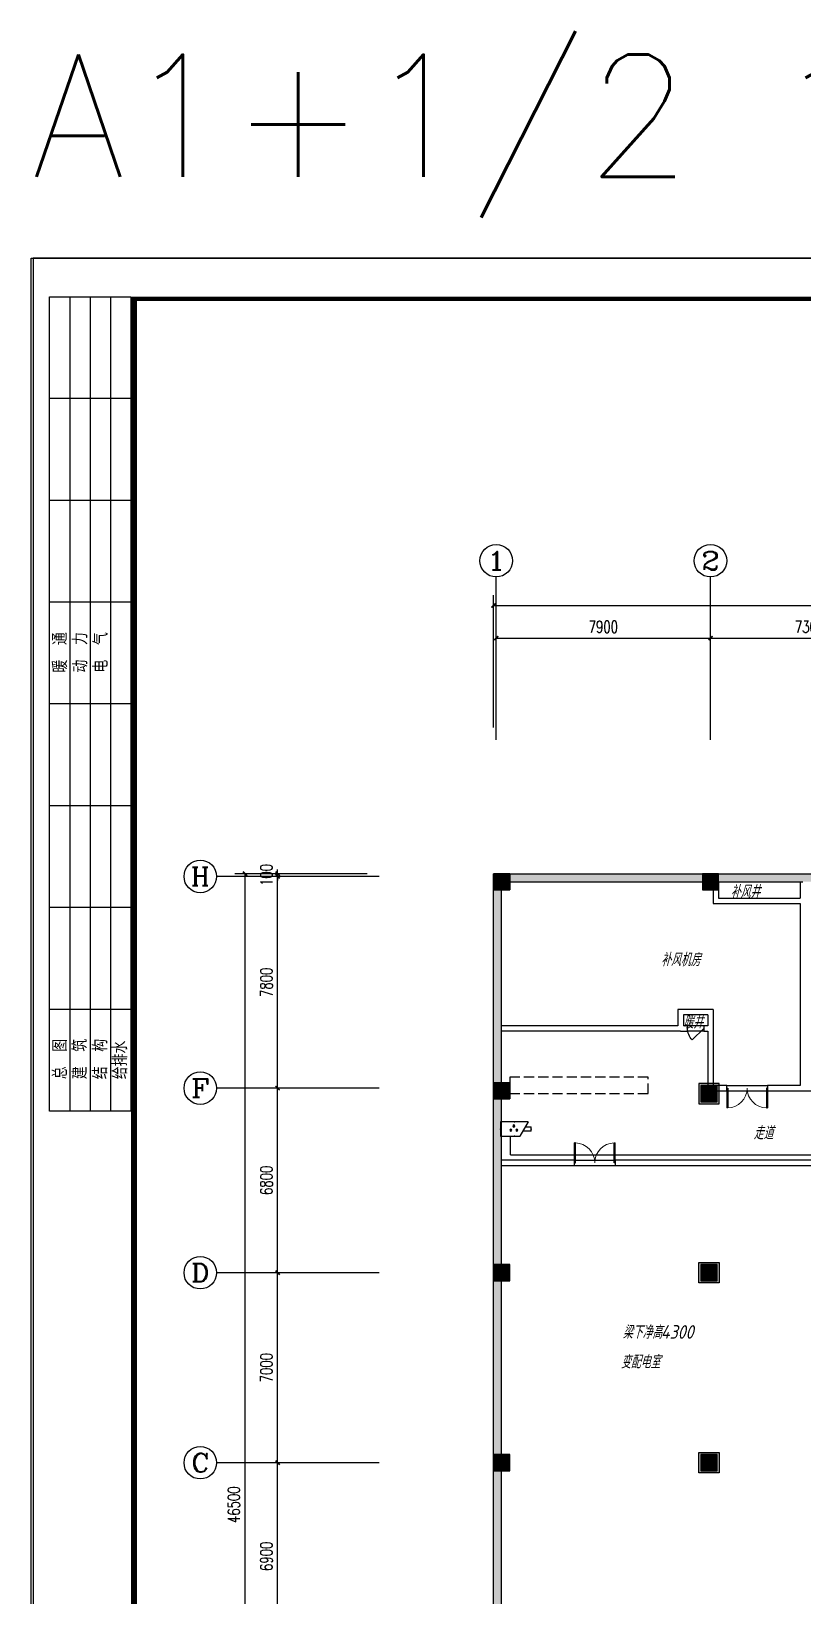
# Model space of a CAD drawing. Extents: x 1398449 to 2142961, y 256969 to 1032940.
# Drawn here: x 1498714 to 1527151, y 975307 to 1032940 of the extents above; entities that cross this region are included whole.
import ezdxf
from ezdxf.enums import TextEntityAlignment as Align

# ---------------------------------------------------------------- set-up
doc = ezdxf.new("R2010")
doc.units = 0
doc.header["$LTSCALE"] = 1500
doc.header["$PDSIZE"] = 50
doc.linetypes.add('DASH', pattern=[0.35, 0.25, -0.1])
for name, color, linetype in [('1-建筑底图', 8, 'Continuous'), ('AXIS_TEXT', 7, 'Continuous'), ('BTTK', 7, 'Continuous'), ('EQUIP-安防', 3, 'Continuous'), ('PUB_TITLE', 4, 'Continuous'), ('WIRE-综合布线', 5, 'Continuous'), ('主楼地下（一期）参照$0$PUB_TITLE', 7, 'Continuous')]:
    doc.layers.add(name, color=color, linetype=linetype)
doc.layers.add('yichutu', color=7, linetype='Continuous', true_color=0xffffff, plot=False)
doc.styles.add('_TCH_AXIS', font='COMPLEX', dxfattribs={"bigfont": 'GBCBIG'})
doc.styles.add('_TCH_DIM_T3', font='SIMPLEX', dxfattribs={"width": 0.705882, "bigfont": 'GBCBIG'})
doc.styles.add('_TEL_DIM', font='SIMPLEX', dxfattribs={"width": 0.8, "height": 3.5, "bigfont": 'HZTXT'})
doc.styles.add('COMPLEX', font='COMPLEX')
doc.styles.add('HZ(TK)', font='geniso.shx', dxfattribs={"width": 0.9, "bigfont": 'hztxt.shx'})
doc.styles.get("Standard").update_dxf_attribs({"font": 'gbeitc.shx', "bigfont": 'gbcbig.shx'})
doc.dimstyles.new('_TCH_ARCH&&150', dxfattribs={"dimtxt": 446.25, "dimasz": 150, "dimexe": 375, "dimexo": 450, "dimgap": 189.375, "dimtad": 1, "dimdec": 0, "dimzin": 0, "dimdsep": 46, "dimtxsty": '_TCH_DIM_T3', "dimblk": 'ARCHTICK', "dimcen": 0.09, "dimclrt": 7, "dimazin": 2, "dimtfac": 1, "dimtdec": 0, "dimtix": 1, "dimtmove": 2, "dimatfit": 3, "dimfxl": 1, "dimtolj": 1, "dimtzin": 0, "dimarcsym": 0})

# ---------------------------------------------------------------- blocks, each defined once
blk = doc.blocks.new('_ArchTick')
at = {"color": 0, "linetype": 'ByBlock', "const_width": 0.4}
blk.add_lwpolyline([(-0.5, -0.5), (0.5, 0.5)], dxfattribs=at)
blk = doc.blocks.new('*D223')
at = {"layer": '1-建筑底图', "color": 0, "lineweight": -2, "transparency": 16777216}
for p, q in [((100, 41881), (100, 45556)), ((8000, 41881), (8000, 45556)), ((100, 45181), (8000, 45181))]:
    blk.add_line(p, q, dxfattribs=at)
at = {"layer": 'Defpoints', "color": 0}
for p in [(8000, 45181), (100, 41431), (8000, 41431)]:
    blk.add_point(p, dxfattribs=at)
at = {"layer": '1-建筑底图', "color": 0, "lineweight": -2, "transparency": 16777216, "xscale": 150, "yscale": 150, "zscale": 150, "rotation": 180}
blk.add_blockref('_ArchTick', (100, 45181), dxfattribs=at)
at = {"layer": '1-建筑底图', "color": 0, "lineweight": -2, "transparency": 16777216, "xscale": 150, "yscale": 150, "zscale": 150}
blk.add_blockref('_ArchTick', (8000, 45181), dxfattribs=at)
at = {"layer": '1-建筑底图', "color": 7, "transparency": 16777216, "insert": (4050, 45593), "char_height": 446.2, "attachment_point": 5, "style": '_TCH_DIM_T3'}
blk.add_mtext('\\A1;7900', dxfattribs=at)
blk = doc.blocks.new('*D224')
at = {"layer": '1-建筑底图', "color": 0, "lineweight": -2, "transparency": 16777216}
for p, q in [((8000, 41881), (8000, 45556)), ((15300, 41881), (15300, 45556)), ((8000, 45181), (15300, 45181))]:
    blk.add_line(p, q, dxfattribs=at)
at = {"layer": 'Defpoints', "color": 0}
for p in [(15300, 45181), (8000, 41431), (15300, 41431)]:
    blk.add_point(p, dxfattribs=at)
at = {"layer": '1-建筑底图', "color": 0, "lineweight": -2, "transparency": 16777216, "xscale": 150, "yscale": 150, "zscale": 150, "rotation": 180}
blk.add_blockref('_ArchTick', (8000, 45181), dxfattribs=at)
at = {"layer": '1-建筑底图', "color": 0, "lineweight": -2, "transparency": 16777216, "xscale": 150, "yscale": 150, "zscale": 150}
blk.add_blockref('_ArchTick', (15300, 45181), dxfattribs=at)
at = {"layer": '1-建筑底图', "color": 7, "transparency": 16777216, "insert": (11650, 45593), "char_height": 446.2, "attachment_point": 5, "style": '_TCH_DIM_T3'}
blk.add_mtext('\\A1;7300', dxfattribs=at)
blk = doc.blocks.new('*D256')
at = {"layer": '1-建筑底图', "color": 0, "lineweight": -2, "transparency": 16777216}
for p, q in [((-4657, 14800), (-8332, 14800)), ((-7957, 7900), (-7957, 14800)), ((-4657, 7900), (-8332, 7900))]:
    blk.add_line(p, q, dxfattribs=at)
at = {"layer": 'Defpoints', "color": 0}
for p in [(-7957, 14800), (-4207, 14800), (-4207, 7900)]:
    blk.add_point(p, dxfattribs=at)
at = {"layer": '1-建筑底图', "color": 0, "lineweight": -2, "transparency": 16777216, "xscale": 150, "yscale": 150, "zscale": 150}
for p, rotation in [((-7957, 14800), 90), ((-7957, 7900), 270)]:
    blk.add_blockref('_ArchTick', p, dxfattribs=dict(at, rotation=rotation))
at = {"layer": '1-建筑底图', "color": 7, "transparency": 16777216, "insert": (-8370, 11350), "char_height": 446.2, "attachment_point": 5, "rotation": 90, "style": '_TCH_DIM_T3'}
blk.add_mtext('\\A1;6900', dxfattribs=at)
blk = doc.blocks.new('*D257')
at = {"layer": '1-建筑底图', "color": 0, "lineweight": -2, "transparency": 16777216}
for p, q in [((-4657, 21800), (-8332, 21800)), ((-7957, 14800), (-7957, 21800)), ((-4657, 14800), (-8332, 14800))]:
    blk.add_line(p, q, dxfattribs=at)
at = {"layer": 'Defpoints', "color": 0}
for p in [(-7957, 21800), (-4207, 21800), (-4207, 14800)]:
    blk.add_point(p, dxfattribs=at)
at = {"layer": '1-建筑底图', "color": 0, "lineweight": -2, "transparency": 16777216, "xscale": 150, "yscale": 150, "zscale": 150}
for p, rotation in [((-7957, 21800), 90), ((-7957, 14800), 270)]:
    blk.add_blockref('_ArchTick', p, dxfattribs=dict(at, rotation=rotation))
at = {"layer": '1-建筑底图', "color": 7, "transparency": 16777216, "insert": (-8370, 18300), "char_height": 446.2, "attachment_point": 5, "rotation": 90, "style": '_TCH_DIM_T3'}
blk.add_mtext('\\A1;7000', dxfattribs=at)
blk = doc.blocks.new('*D258')
at = {"layer": '1-建筑底图', "color": 0, "lineweight": -2, "transparency": 16777216}
for p, q in [((-4657, 28600), (-8332, 28600)), ((-7957, 21800), (-7957, 28600)), ((-4657, 21800), (-8332, 21800))]:
    blk.add_line(p, q, dxfattribs=at)
at = {"layer": 'Defpoints', "color": 0}
for p in [(-7957, 28600), (-4207, 28600), (-4207, 21800)]:
    blk.add_point(p, dxfattribs=at)
at = {"layer": '1-建筑底图', "color": 0, "lineweight": -2, "transparency": 16777216, "xscale": 150, "yscale": 150, "zscale": 150}
for p, rotation in [((-7957, 28600), 90), ((-7957, 21800), 270)]:
    blk.add_blockref('_ArchTick', p, dxfattribs=dict(at, rotation=rotation))
at = {"layer": '1-建筑底图', "color": 7, "transparency": 16777216, "insert": (-8370, 25200), "char_height": 446.2, "attachment_point": 5, "rotation": 90, "style": '_TCH_DIM_T3'}
blk.add_mtext('\\A1;6800', dxfattribs=at)
blk = doc.blocks.new('*D259')
at = {"layer": '1-建筑底图', "color": 0, "lineweight": -2, "transparency": 16777216}
for p, q in [((-4657, 36400), (-8332, 36400)), ((-7957, 28600), (-7957, 36400)), ((-4657, 28600), (-8332, 28600))]:
    blk.add_line(p, q, dxfattribs=at)
at = {"layer": 'Defpoints', "color": 0}
for p in [(-7957, 36400), (-4207, 36400), (-4207, 28600)]:
    blk.add_point(p, dxfattribs=at)
at = {"layer": '1-建筑底图', "color": 0, "lineweight": -2, "transparency": 16777216, "xscale": 150, "yscale": 150, "zscale": 150}
for p, rotation in [((-7957, 36400), 90), ((-7957, 28600), 270)]:
    blk.add_blockref('_ArchTick', p, dxfattribs=dict(at, rotation=rotation))
at = {"layer": '1-建筑底图', "color": 7, "transparency": 16777216, "insert": (-8370, 32500), "char_height": 446.2, "attachment_point": 5, "rotation": 90, "style": '_TCH_DIM_T3'}
blk.add_mtext('\\A1;7800', dxfattribs=at)
blk = doc.blocks.new('*D260')
at = {"layer": '1-建筑底图', "color": 0, "lineweight": -2, "transparency": 16777216}
for p, q in [((-4657, 36500), (-8332, 36500)), ((-4657, 36400), (-8332, 36400)), ((-7957, 36500), (-7957, 36650)), ((-7957, 36400), (-7957, 36500)), ((-7957, 36400), (-7957, 36250))]:
    blk.add_line(p, q, dxfattribs=at)
at = {"layer": 'Defpoints', "color": 0}
for p in [(-7957, 36500), (-4207, 36500), (-4207, 36400)]:
    blk.add_point(p, dxfattribs=at)
at = {"layer": '1-建筑底图', "color": 0, "lineweight": -2, "transparency": 16777216, "xscale": 150, "yscale": 150, "zscale": 150}
for p, rotation in [((-7957, 36500), 270), ((-7957, 36400), 90)]:
    blk.add_blockref('_ArchTick', p, dxfattribs=dict(at, rotation=rotation))
at = {"layer": '1-建筑底图', "color": 7, "transparency": 16777216, "insert": (-8370, 36450), "char_height": 446.2, "attachment_point": 5, "rotation": 90, "style": '_TCH_DIM_T3'}
blk.add_mtext('\\A1;100', dxfattribs=at)
blk = doc.blocks.new('*D261')
at = {"layer": '1-建筑底图', "color": 0, "lineweight": -2, "transparency": 16777216}
for p, q in [((-4657, 36500), (-9532, 36500)), ((-9157, -10000), (-9157, 36500)), ((-4657, -10000), (-9532, -10000))]:
    blk.add_line(p, q, dxfattribs=at)
at = {"layer": 'Defpoints', "color": 0}
for p in [(-9157, 36500), (-4207, 36500), (-4207, -10000)]:
    blk.add_point(p, dxfattribs=at)
at = {"layer": '1-建筑底图', "color": 0, "lineweight": -2, "transparency": 16777216, "xscale": 150, "yscale": 150, "zscale": 150}
for p, rotation in [((-9157, 36500), 90), ((-9157, -10000), 270)]:
    blk.add_blockref('_ArchTick', p, dxfattribs=dict(at, rotation=rotation))
at = {"layer": '1-建筑底图', "color": 7, "transparency": 16777216, "insert": (-9570, 13250), "char_height": 446.2, "attachment_point": 5, "rotation": 90, "style": '_TCH_DIM_T3'}
blk.add_mtext('\\A1;46500', dxfattribs=at)
blk = doc.blocks.new('*D262')
at = {"layer": '1-建筑底图', "color": 0, "lineweight": -2, "transparency": 16777216}
for p, q in [((0, 41881), (0, 46756)), ((139000, 41881), (139000, 46756)), ((0, 46381), (139000, 46381))]:
    blk.add_line(p, q, dxfattribs=at)
at = {"layer": 'Defpoints', "color": 0}
for p in [(139000, 46381), (0, 41431), (139000, 41431)]:
    blk.add_point(p, dxfattribs=at)
at = {"layer": '1-建筑底图', "color": 0, "lineweight": -2, "transparency": 16777216, "xscale": 150, "yscale": 150, "zscale": 150, "rotation": 180}
blk.add_blockref('_ArchTick', (0, 46381), dxfattribs=at)
at = {"layer": '1-建筑底图', "color": 0, "lineweight": -2, "transparency": 16777216, "xscale": 150, "yscale": 150, "zscale": 150}
blk.add_blockref('_ArchTick', (139000, 46381), dxfattribs=at)
at = {"layer": '1-建筑底图', "color": 7, "transparency": 16777216, "insert": (69500, 46793), "char_height": 446.2, "attachment_point": 5, "style": '_TCH_DIM_T3'}
blk.add_mtext('\\A1;139000', dxfattribs=at)
blk = doc.blocks.new('$DorLib2D$00000002')
for p, q in [((-0.5, 0), (-0.5, 0.4875)), ((-0.475, 0.4875), (-0.5, 0.4875)), ((-0.475, 0), (-0.475, 0.4875)), ((0.475, 0), (0.475, 0.4875)), ((0.475, 0.4875), (0.5, 0.4875)), ((0.5, 0), (0.5, 0.4875)), ((-0.5, 0), (-0.475, 0)), ((0.5, 0), (0.475, 0))]:
    blk.add_line(p, q)
at = {"lineweight": 13}
for centre, start, end in [((-0.4875, 0), 0, 88.53072), ((0.4875, 0), 91.46928, 180)]:
    blk.add_arc(centre, 0.4875, start, end, dxfattribs=at)
blk = doc.blocks.new('$DorLib2D$00000114')
at = {"color": 0}
blk.add_line((0.5, 0), (-0.207, 0.707), dxfattribs=at)
blk.add_arc((0.5, 0), 1, 135, 180, dxfattribs=at)
blk = doc.blocks.new('_AXISO')
blk.add_circle((0, 0), 0.5)
at = {"layer": 'AXIS_TEXT', "style": 'COMPLEX', "width": 1.041667}
blk.add_attdef('A', text='', height=0.56, dxfattribs=at).set_placement((-0.25, -0.28), (0.25, -0.28), align=Align.FIT)
blk = doc.blocks.new('vhtemplate_2020年新竖式图框_A1_1_2', base_point=(-420.5, 0))
at = {"layer": 'PUB_TITLE'}
for p, q in [((-416, 384.5), (-416, 584.5)), ((-416, 584.5), (-396, 584.5)), ((-411, 584.5), (-411, 384.5)), ((-406, 584.5), (-406, 384.5)), ((-401, 584.5), (-401, 384.5)), ((-396, 584.5), (-396, 384.5)), ((-396, 559.5), (-416, 559.5)), ((-396, 534.5), (-416, 534.5)), ((-396, 509.5), (-416, 509.5)), ((-396, 484.5), (-416, 484.5)), ((-396, 459.5), (-416, 459.5)), ((-396, 434.5), (-416, 434.5)), ((-396, 409.5), (-416, 409.5)), ((-396, 384.5), (-416, 384.5))]:
    blk.add_line(p, q, dxfattribs=at)
at = {"layer": 'PUB_TITLE', "color": 7}
blk.add_lwpolyline([(-420.5, 594), (841, 594), (841, 0), (-420.5, 0)], close=True, dxfattribs=at)
at = {"layer": 'PUB_TITLE', "const_width": 1}
blk.add_lwpolyline([(-395.5, 10), (831, 10), (831, 584), (-395.5, 584)], close=True, dxfattribs=at)
at = {"layer": 'BTTK', "color": 4, "style": 'HZ(TK)', "width": 0.9}
for tag, p in [('合作单位', (796, 511.5)), ('建设单位', (796, 209.5)), ('工程名称', (796, 176.5)), ('子项名称', (806, 160)), ('图纸名称', (796, 141))]:
    blk.add_attdef(tag, text='', height=3.5, dxfattribs=at).set_placement(p, align=Align.MIDDLE_CENTER)
for tag, p in [('注册证书号', (808.5, 309.01)), ('注册印章号', (808.5, 301.01)), ('设计号', (806, 193)), ('图别', (789.75, 34)), ('图号', (822.25, 34)), ('版本号', (789.75, 26)), ('日期', (822.25, 26))]:
    blk.add_attdef(tag, text='', height=3.5, dxfattribs=at).set_placement(p, align=Align.MIDDLE)
at = {"layer": 'PUB_TITLE', "style": 'HZ(TK)', "width": 0.9}
for s, p in [('暖  通', (-411.68, 492.22)), ('动  力', (-406.68, 492.22)), ('电  气', (-401.68, 492.22)), ('总  图', (-411.68, 392.34)), ('建  筑', (-406.8, 392.34)), ('结  构', (-401.8, 392.34)), ('给排水', (-396.93, 392.34))]:
    blk.add_text(s, height=3.5, rotation=90, dxfattribs=at).set_placement(p)
blk = doc.blocks.new('yct-1261-594-189225-89100-150-1004.0')
at = {"layer": 'yichutu', "color": 7, "true_color": 0xffffff}
blk.add_lwpolyline([(0, 0), (0, 89100), (189225, 89100), (189225, 0)], close=True, dxfattribs=at)
at = {"layer": 'yichutu', "color": 7, "true_color": 0xffffff, "style": '_TEL_DIM'}
blk.add_text('A1+1/2 1:150', height=4500, dxfattribs=at).set_placement((0, 92100))
blk = doc.blocks.new('$equip$00002965')
for p, q in [((-0.75, -0.1), (-0.75, 0.1)), ((-0.75, 0.1), (-0.457, 0.1)), ((-0.6, 0.35), (0.75, 0.35)), ((-0.6, 0.35), (-0.2, -0.35)), ((0.75, 0.35), (0.75, -0.35)), ((-0.75, -0.1), (-0.343, -0.1)), ((0.75, -0.35), (-0.2, -0.35))]:
    blk.add_line(p, q)
at = {"const_width": 0.04}
blk.add_lwpolyline([(-0.75, 0.1), (-0.75, -0.1), (-0.343, -0.1), (-0.2, -0.35), (0.75, -0.35), (0.75, 0.35), (-0.6, 0.35), (-0.457, 0.1), (-0.75, 0.1), (-0.75, -0.1)], dxfattribs=at)
for centre in [(0.1, 0.15), (-0.05, -0.05), (0.25, -0.05)]:
    blk.add_circle(centre, 0.05)
for p in [(-0.75, 0), (0.075, 0.35), (0.075, -0.35), (0.75, 0)]:
    blk.add_point(p)
for points in [[(0.057, 0.175), (0.143, 0.175), (0.05, 0.15), (0.15, 0.15)], [(0.057, 0.125), (0.143, 0.125), (0.05, 0.15), (0.15, 0.15)], [(0.075, 0.193), (0.125, 0.193), (0.057, 0.175), (0.143, 0.175)], [(0.075, 0.107), (0.125, 0.107), (0.057, 0.125), (0.143, 0.125)], [(0.1, 0.2), (0.1, 0.2), (0.075, 0.193), (0.125, 0.193)], [(0.1, 0.1), (0.1, 0.1), (0.075, 0.107), (0.125, 0.107)], [(-0.093, -0.025), (-0.007, -0.025), (-0.1, -0.05), (0, -0.05)], [(-0.093, -0.075), (-0.007, -0.075), (-0.1, -0.05), (0, -0.05)], [(-0.075, -0.007), (-0.025, -0.007), (-0.093, -0.025), (-0.007, -0.025)], [(-0.075, -0.093), (-0.025, -0.093), (-0.093, -0.075), (-0.007, -0.075)], [(-0.05, 0), (-0.05, 0), (-0.075, -0.007), (-0.025, -0.007)], [(-0.05, -0.1), (-0.05, -0.1), (-0.075, -0.093), (-0.025, -0.093)], [(0.207, -0.025), (0.293, -0.025), (0.2, -0.05), (0.3, -0.05)], [(0.207, -0.075), (0.293, -0.075), (0.2, -0.05), (0.3, -0.05)], [(0.225, -0.007), (0.275, -0.007), (0.207, -0.025), (0.293, -0.025)], [(0.225, -0.093), (0.275, -0.093), (0.207, -0.075), (0.293, -0.075)], [(0.25, 0), (0.25, 0), (0.225, -0.007), (0.275, -0.007)], [(0.25, -0.1), (0.25, -0.1), (0.225, -0.093), (0.275, -0.093)]]:
    blk.add_solid(points)
at = {"color": 7, "style": '_TEL_DIM', "flags": 1}
for tag in ['A', 'REMARK']:
    blk.add_attdef(tag, text='', height=0.00002, dxfattribs=at).set_placement((0, 0), align=Align.MIDDLE_CENTER)
blk = doc.blocks.new('1-地下一层建筑底图')
at = {"layer": '1-建筑底图'}
h = blk.add_hatch(color=256, dxfattribs=at)
h.dxf.hatch_style = 1
h.paths.add_polyline_path([(0, 35900), (600, 35900), (600, 36500), (0, 36500)])
h = blk.add_hatch(color=256, dxfattribs=at)
h.dxf.hatch_style = 1
h.paths.add_polyline_path([(0, 36500), (600, 36500), (600, 35900), (0, 35900)])
for points in [[(0, 36500), (300, 36200), (8200, 36200), (8200, 36500)], [(0, 30800), (300, 30800), (300, 36200), (0, 36500)], [(8200, 36500), (8200, 36200), (11400, 36200), (11400, 36500)], [(11400, 36500), (11400, 36200), (13600, 36200), (13600, 36500)], [(0, 25850), (300, 25850), (300, 30800), (0, 30800)], [(0, 7900), (300, 7900), (300, 25850), (0, 25850)]]:
    blk.add_hatch(color=256, dxfattribs=at).paths.add_polyline_path(points)
h = blk.add_hatch(color=256, dxfattribs=at)
h.dxf.hatch_style = 1
h.paths.add_polyline_path([(7700, 35900), (8300, 35900), (8300, 36500), (7700, 36500)])
h = blk.add_hatch(color=256, dxfattribs=at)
h.dxf.hatch_style = 1
h.paths.add_polyline_path([(7700, 35900), (8300, 35900), (8300, 36500), (7700, 36500)])
h = blk.add_hatch(color=256, dxfattribs=at)
h.dxf.hatch_style = 1
h.paths.add_polyline_path([(0, 28200), (600, 28200), (600, 28800), (0, 28800)])
h = blk.add_hatch(color=256, dxfattribs=at)
h.dxf.hatch_style = 1
h.paths.add_polyline_path([(600, 28200), (0, 28200), (0, 28800), (600, 28800)])
h = blk.add_hatch(color=256, dxfattribs=at)
h.dxf.hatch_style = 1
h.paths.add_polyline_path([(7575, 28025), (8325, 28025), (8325, 28775), (7575, 28775)])
h = blk.add_hatch(color=256, dxfattribs=at)
h.dxf.hatch_style = 1
h.paths.add_polyline_path([(7650, 28100), (8250, 28100), (8250, 28700), (7650, 28700)])
h = blk.add_hatch(color=256, dxfattribs=at)
h.dxf.hatch_style = 1
h.paths.add_polyline_path([(0, 21500), (600, 21500), (600, 22100), (0, 22100)])
h = blk.add_hatch(color=256, dxfattribs=at)
h.dxf.hatch_style = 1
h.paths.add_polyline_path([(0, 21500), (600, 21500), (600, 22100), (0, 22100)])
h = blk.add_hatch(color=256, dxfattribs=at)
h.dxf.hatch_style = 1
h.paths.add_polyline_path([(7575, 22175), (8325, 22175), (8325, 21425), (7575, 21425)])
h = blk.add_hatch(color=256, dxfattribs=at)
h.dxf.hatch_style = 1
h.paths.add_polyline_path([(7650, 21500), (8250, 21500), (8250, 22100), (7650, 22100)])
h = blk.add_hatch(color=256, dxfattribs=at)
h.dxf.hatch_style = 1
h.paths.add_polyline_path([(0, 14500), (600, 14500), (600, 15100), (0, 15100)])
h = blk.add_hatch(color=256, dxfattribs=at)
h.dxf.hatch_style = 1
h.paths.add_polyline_path([(0, 14500), (600, 14500), (600, 15100), (0, 15100)])
h = blk.add_hatch(color=256, dxfattribs=at)
h.dxf.hatch_style = 1
h.paths.add_polyline_path([(7575, 15175), (8325, 15175), (8325, 14425), (7575, 14425)])
h = blk.add_hatch(color=256, dxfattribs=at)
h.dxf.hatch_style = 1
h.paths.add_polyline_path([(7650, 14500), (8250, 14500), (8250, 15100), (7650, 15100)])
for p, q in [((100, 41430.7), (100, 47430.7)), ((8000, 41430.7), (8000, 47430.7)), ((-4207.1, 36400), (-10207.1, 36400)), ((0, 36500), (8200, 36500)), ((0, 30800), (0, 36500)), ((8200, 36500), (11400, 36500)), ((11400, 36500), (13600, 36500)), ((300, 36200), (8200, 36200)), ((300, 30800), (300, 36200)), ((8100, 36200), (8100, 35400)), ((8200, 36200), (11400, 36200)), ((8300, 36200), (8300, 35600)), ((11300, 36200), (11300, 35600)), ((8100, 35400), (11300, 35400)), ((8300, 35600), (11300, 35600)), ((11300, 35400), (11300, 34300)), ((11300, 34300), (11300, 28700)), ((6800, 31500), (6800, 30900)), ((8100, 31500), (6800, 31500)), ((7000, 31300), (7000, 30900)), ((7900, 31300), (7000, 31300)), ((7900, 31300), (7900, 30900)), ((8100, 31500), (8100, 30800)), ((0, 25850), (0, 30800)), ((6800, 30900), (300, 30900)), ((300, 25850), (300, 30800)), ((6900, 30700), (300, 30700)), ((6900, 30700), (7150, 30700)), ((7150, 30900), (7000, 30900)), ((7150, 30700), (7150, 30900)), ((7750, 30900), (7150, 30900)), ((7750, 30700), (7150, 30700)), ((7900, 30900), (7750, 30900)), ((7750, 30900), (7750, 30700)), ((7750, 30700), (7900, 30700)), ((7900, 30700), (7900, 28500)), ((8100, 30800), (8100, 28700)), ((-4207.1, 28600), (-10207.1, 28600)), ((7900, 28500), (8600, 28500)), ((8600, 28700), (8100, 28700)), ((8600, 28700), (10100, 28700)), ((8600, 28500), (8600, 28700)), ((8600, 28500), (10100, 28500)), ((11300, 28700), (10100, 28700)), ((10100, 28700), (10100, 28500)), ((10100, 28500), (11400, 28500)), ((11400, 28500), (12700, 28500)), ((2983.7, 25950), (300, 25950)), ((2983.7, 25950), (4483.7, 25950)), ((2983.7, 25750), (2983.7, 25950)), ((15650, 25950), (4483.7, 25950)), ((4483.7, 25950), (4483.7, 25750)), ((0, 7900), (0, 25850)), ((300, 7900), (300, 25850)), ((300, 25750), (2983.7, 25750)), ((2983.7, 25750), (4483.7, 25750)), ((4483.7, 25750), (15450, 25750)), ((-4207.1, 21800), (-10207.1, 21800)), ((-4207.1, 14800), (-10207.1, 14800)), ((81, 14781), (119, 14819)), ((81, 14819), (119, 14781))]:
    blk.add_line(p, q, dxfattribs=at)
for points in [[(0, 35900), (600, 35900), (600, 36500), (0, 36500)], [(0, 36500), (600, 36500), (600, 35900), (0, 35900)], [(7700, 35900), (8300, 35900), (8300, 36500), (7700, 36500)], [(7700, 35900), (8300, 35900), (8300, 36500), (7700, 36500)], [(0, 28200), (600, 28200), (600, 28800), (0, 28800)], [(600, 28200), (0, 28200), (0, 28800), (600, 28800)], [(7575, 28025), (8325, 28025), (8325, 28775), (7575, 28775)], [(7650, 28100), (8250, 28100), (8250, 28700), (7650, 28700)], [(0, 21500), (600, 21500), (600, 22100), (0, 22100)], [(0, 21500), (600, 21500), (600, 22100), (0, 22100)], [(7575, 22175), (8325, 22175), (8325, 21425), (7575, 21425)], [(7650, 21500), (8250, 21500), (8250, 22100), (7650, 22100)], [(0, 14500), (600, 14500), (600, 15100), (0, 15100)], [(0, 14500), (600, 14500), (600, 15100), (0, 15100)], [(7575, 15175), (8325, 15175), (8325, 14425), (7575, 14425)], [(7650, 14500), (8250, 14500), (8250, 15100), (7650, 15100)], [(81, 14781), (119, 14781), (119, 14819), (81, 14819)]]:
    blk.add_lwpolyline(points, close=True, dxfattribs=at)
at = {"layer": '1-建筑底图', "linetype": 'DASH'}
blk.add_lwpolyline([(600, 28400), (5700, 28400), (5700, 29000), (600, 29000)], close=True, dxfattribs=at)
at = {"layer": '1-建筑底图'}
ref = blk.add_blockref('_AXISO', (100, 48030.7), dxfattribs=dict(at, xscale=1200, yscale=1200, zscale=1200))
ref.add_attrib('A', '1', dxfattribs={"layer": 'AXIS_TEXT', "height": 678.8, "style": '_TCH_AXIS', "width": 2.333333}).set_placement((-239.4, 47691.3), (439.4, 47691.3), align=Align.FIT)
ref = blk.add_blockref('_AXISO', (8000, 48030.7), dxfattribs=dict(at, xscale=1200, yscale=1200, zscale=1200))
ref.add_attrib('A', '2', dxfattribs={"layer": 'AXIS_TEXT', "height": 678.8, "style": '_TCH_AXIS', "width": 1.5}).set_placement((7660.6, 47691.3), (8339.4, 47691.3), align=Align.FIT)
ref = blk.add_blockref('_AXISO', (-10807.1, 36400), dxfattribs=dict(at, xscale=1200, yscale=1200, zscale=1200))
ref.add_attrib('A', 'H', dxfattribs={"layer": 'AXIS_TEXT', "height": 678.8, "style": '_TCH_AXIS', "width": 1.05}).set_placement((-11146.5, 36060.6), (-10467.7, 36060.6), align=Align.FIT)
for name, p, xscale, yscale, zscale, rotation in [('$DorLib2D$00000114', (7450, 30800), -600, 600, 199.9999983671296, 179.999999865579), ('$DorLib2D$00000002', (3733.7, 25850), 1500, 1500, 200.0000000010477, 359.9999999427105)]:
    blk.add_blockref(name, p, dxfattribs=dict(at, xscale=xscale, yscale=yscale, zscale=zscale, rotation=rotation))
ref = blk.add_blockref('_AXISO', (-10807.1, 28600), dxfattribs=dict(at, xscale=1200, yscale=1200, zscale=1200))
ref.add_attrib('A', 'F', dxfattribs={"layer": 'AXIS_TEXT', "height": 678.8, "style": '_TCH_AXIS', "width": 1.3125}).set_placement((-11146.5, 28260.6), (-10467.7, 28260.6), align=Align.FIT)
at = {"layer": '1-建筑底图', "xscale": -1500, "yscale": -1500, "zscale": 200.0000000065775}
blk.add_blockref('$DorLib2D$00000002', (9350, 28600), dxfattribs=at)
at = {"layer": '1-建筑底图'}
ref = blk.add_blockref('_AXISO', (-10807.1, 21800), dxfattribs=dict(at, xscale=1200, yscale=1200, zscale=1200))
ref.add_attrib('A', 'D', dxfattribs={"layer": 'AXIS_TEXT', "height": 678.8, "style": '_TCH_AXIS', "width": 1.235294}).set_placement((-11146.5, 21460.6), (-10467.7, 21460.6), align=Align.FIT)
ref = blk.add_blockref('_AXISO', (-10807.1, 14800), dxfattribs=dict(at, xscale=1200, yscale=1200, zscale=1200))
ref.add_attrib('A', 'C', dxfattribs={"layer": 'AXIS_TEXT', "height": 678.8, "style": '_TCH_AXIS', "width": 1.4}).set_placement((-11146.5, 14460.6), (-10467.7, 14460.6), align=Align.FIT)
for s, height, p in [('补风井', 482.27, (8738.9, 35591.1)), ('补风机房', 482.27, (6177.4, 33091.1)), ('暖井', 482.27, (7000, 30800)), ('走道', 482.27, (9586.4, 26707.9)), ('梁下净高', 482.27, (4763.4, 19367.6)), ('4300', 500, (6167.7, 19367.6)), ('变配电室', 482.27, (4695.1, 18274.8))]:
    blk.add_text(s, height=height, dxfattribs=at).set_placement(p)
for p1, p2, distance, picture, middle in [((0, 41430.7), (139000, 41430.7), 4950, '*D262', (69500, 46793.2)), ((100, 41430.7), (8000, 41430.7), 3750, '*D223', (4050, 45593.2)), ((8000, 41430.7), (15300, 41430.7), 3750, '*D224', (11650, 45593.2)), ((-4207.1, 36400), (-4207.1, 36500), 3750, '*D260', (-8369.6, 36450)), ((-4207.1, -10000), (-4207.1, 36500), 4950, '*D261', (-9569.6, 13250)), ((-4207.1, 28600), (-4207.1, 36400), 3750, '*D259', (-8369.6, 32500)), ((-4207.1, 21800), (-4207.1, 28600), 3750, '*D258', (-8369.6, 25200)), ((-4207.1, 14800), (-4207.1, 21800), 3750, '*D257', (-8369.6, 18300)), ((-4207.1, 7900), (-4207.1, 14800), 3750, '*D256', (-8369.6, 11350))]:
    dim = blk.add_aligned_dim(p1=p1, p2=p2, distance=distance, dimstyle='_TCH_ARCH&&150', dxfattribs=at)
    dim.commit()
    dim.dimension.update_dxf_attribs({"geometry": picture, "text_midpoint": middle})

msp = doc.modelspace()

# ---------------------------------------------------------------- linework, layer by layer
at = {"layer": 'WIRE-综合布线', "linetype": 'Continuous', "const_width": 52.5}
for points in [[(1516372.9, 991538.9), (1516372.9, 992236.5)], [(1516372.9, 991538.9), (1532243.5, 991538.9)]]:
    msp.add_lwpolyline(points, dxfattribs=at)
at = {"layer": '主楼地下（一期）参照$0$PUB_TITLE'}
msp.add_lwpolyline([(1498789.3, 935483.1), (1687939.3, 935483.1), (1687939.3, 1024583.1), (1498789.3, 1024583.1)], close=True, dxfattribs=at)
at = {"layer": '主楼地下（一期）参照$0$PUB_TITLE', "const_width": 150}
msp.add_lwpolyline([(1502539.3, 936983.1), (1686439.3, 936983.1), (1686439.3, 1023083.1), (1502539.3, 1023083.1)], close=True, dxfattribs=at)

# ---------------------------------------------------------------- block references
at = {"xscale": 150, "yscale": 150, "zscale": 150}
msp.add_blockref('vhtemplate_2020年新竖式图框_A1_1_2', (1498714.3, 935483.1), dxfattribs=at)
at = {"layer": '1-建筑底图'}
msp.add_blockref('1-地下一层建筑底图', (1515751.4, 965406.9), dxfattribs=at)
at = {"layer": 'EQUIP-安防', "xscale": -750, "yscale": 750, "zscale": 750}
msp.add_blockref('$equip$00002965', (1516579.1, 992499), dxfattribs=at)
at = {"layer": 'yichutu'}
msp.add_blockref('yct-1261-594-189225-89100-150-1004.0', (1498714.3, 935483.1), dxfattribs=at)

doc.saveas('drawing.dxf')
